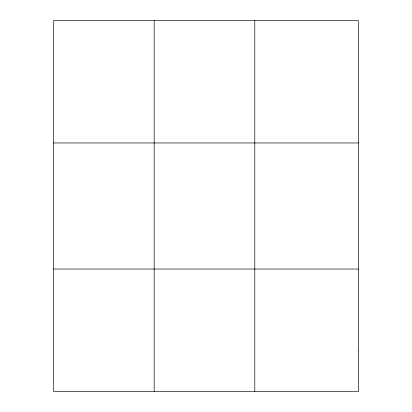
<?xml version="1.0" encoding="UTF-8"?>
<svg xmlns="http://www.w3.org/2000/svg" width="412" height="412" viewBox="0 0 412 412"><rect width="100%" height="100%" fill="white"/><g stroke="black" fill="none" stroke-linecap="round" stroke-linejoin="round"><path stroke-width="0.62" d="M154.16 20.6L154.16 391.4M254.791 20.6L254.791 391.4M53.529 142.964L358.471 142.964M53.529 269.036L358.471 269.036M358.471 350.612L358.471 391.4L53.529 391.4L53.529 20.6L358.471 20.6L358.471 350.612"/></g></svg>
